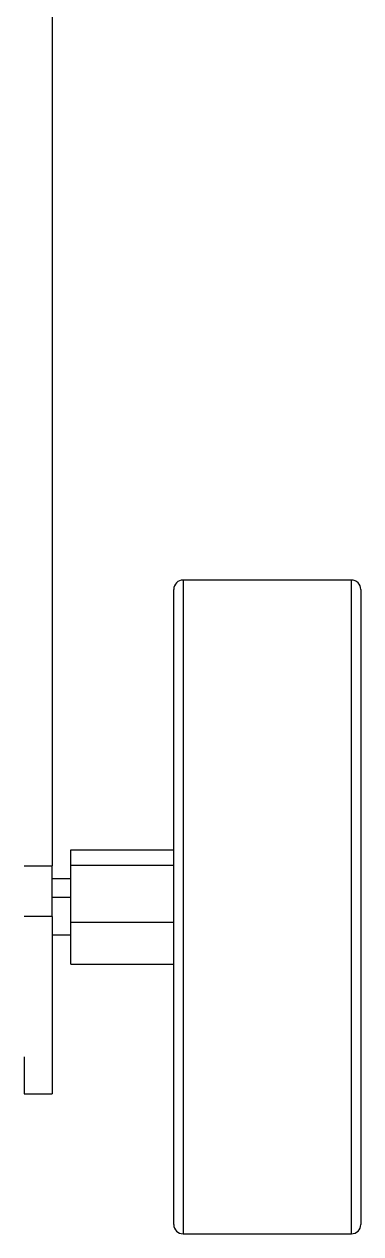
# Model space of a CAD drawing. Header units: millimetres. Extents: x 15 to 1192, y 5 to 836.
# Drawn here: x 410.8 to 446.8, y 565.6 to 695.1 of the extents above; entities that cross this region are included whole.
import ezdxf

# ---------------------------------------------------------------- set-up
doc = ezdxf.new("R2010")
doc.units = ezdxf.units.MM

msp = doc.modelspace()

# ---------------------------------------------------------------- linework, layer by layer
at = {"color": 7, "linetype": 'Continuous', "lineweight": 25}
for p, q in [((413.84, 716.03), (413.84, 605.04)), ((426.84, 566.62), (426.84, 634.62)), ((445.84, 635.62), (427.84, 635.62)), ((427.84, 635.62), (427.84, 565.62)), ((445.84, 565.62), (445.84, 635.62)), ((446.84, 634.62), (446.84, 566.62)), ((415.84, 606.74), (426.84, 606.74)), ((415.84, 605.09), (415.84, 606.74)), ((410.84, 605.04), (413.84, 605.04)), ((413.84, 599.61), (413.84, 605.04)), ((415.84, 598.98), (415.84, 605.09)), ((415.84, 605.09), (426.84, 605.09)), ((415.84, 603.62), (413.84, 603.62)), ((413.84, 601.67), (415.84, 601.67)), ((413.84, 599.61), (410.84, 599.61)), ((413.84, 599.61), (413.84, 580.62)), ((415.84, 598.98), (426.84, 598.98)), ((415.84, 594.51), (415.84, 598.98)), ((413.84, 597.62), (415.84, 597.62)), ((415.84, 594.51), (426.84, 594.51)), ((410.84, 584.58), (410.84, 580.62)), ((410.84, 580.62), (413.84, 580.62)), ((427.84, 565.62), (445.84, 565.62))]:
    msp.add_line(p, q, dxfattribs=at)
for centre, start, end in [((427.84, 634.62), 90, 180), ((445.84, 634.62), 0, 90), ((427.84, 566.62), 180, 270), ((445.84, 566.62), 270, 0)]:
    msp.add_arc(centre, 1, start, end, dxfattribs=at)

doc.saveas('drawing.dxf')
